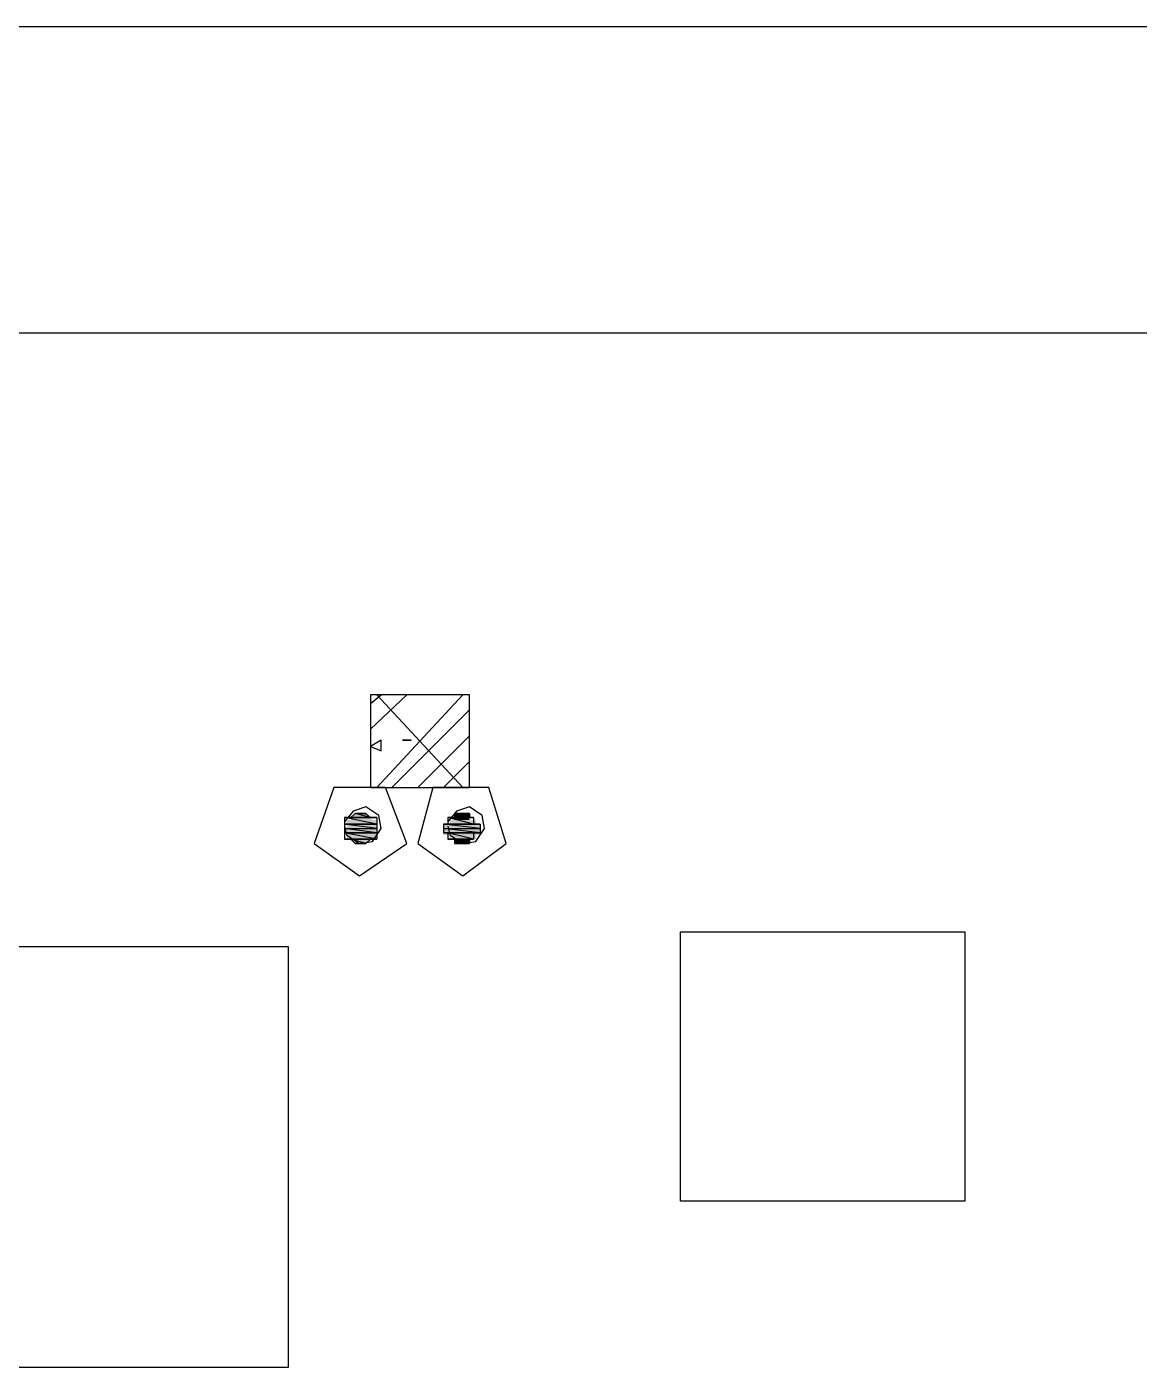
# Model space of a CAD drawing. Header units: millimetres. Extents: x 5 to 415, y 48 to 251.
# Drawn here: x 298.97 to 308.08, y 81.92 to 92.89 of the extents above; entities that cross this region are included whole.
import ezdxf

# ---------------------------------------------------------------- set-up
doc = ezdxf.new("R2010")
doc.units = ezdxf.units.MM
doc.layers.add('H', color=7, linetype='Continuous')
doc.layers.add('P', color=7, linetype='Continuous')

msp = doc.modelspace()

# ---------------------------------------------------------------- hatches: boundary and pattern name
at = {"layer": 'H', "linetype": 'Continuous'}
for points in [[(301.59, 86.36), (301.59, 86.395), (301.837, 86.395), (301.837, 86.36), (301.59, 86.36)], [(301.59, 86.325), (301.59, 86.36), (301.837, 86.36), (301.837, 86.325), (301.59, 86.325)], [(301.625, 86.395), (301.66, 86.448), (301.748, 86.448), (301.801, 86.395), (301.625, 86.395)], [(302.383, 86.325), (302.383, 86.36), (302.683, 86.36), (302.683, 86.325), (302.383, 86.325)], [(302.436, 86.36), (302.436, 86.395), (302.648, 86.395), (302.648, 86.36), (302.436, 86.36)], [(302.472, 86.395), (302.472, 86.448), (302.595, 86.448), (302.595, 86.395), (302.472, 86.395)], [(301.59, 86.272), (301.59, 86.325), (301.837, 86.325), (301.837, 86.272), (301.59, 86.272)], [(301.59, 86.237), (301.59, 86.272), (301.837, 86.272), (301.837, 86.237), (301.59, 86.237)], [(301.66, 86.201), (301.625, 86.237), (301.801, 86.237), (301.748, 86.201), (301.66, 86.201)], [(302.383, 86.272), (302.383, 86.325), (302.683, 86.325), (302.683, 86.272), (302.383, 86.272)], [(302.436, 86.237), (302.436, 86.272), (302.648, 86.272), (302.648, 86.237), (302.436, 86.237)], [(302.472, 86.201), (302.472, 86.237), (302.595, 86.237), (302.595, 86.201), (302.472, 86.201)]]:
    msp.add_hatch(color=256, dxfattribs=at).paths.add_polyline_path(points)

# ---------------------------------------------------------------- linework, layer by layer
at = {"layer": 'P'}
for points in [[(347.345, 92.886), (281.04, 92.886)], [(347.345, 92.886), (281.04, 92.886)], [(347.345, 92.886), (281.04, 92.886)], [(281.04, 90.382), (347.345, 90.382)], [(281.04, 90.382), (347.345, 90.382)], [(281.04, 90.382), (347.345, 90.382)], [(301.784, 87.348), (301.872, 87.418)], [(301.784, 87.136), (302.084, 87.418)], [(302.595, 87.418), (301.784, 87.418)], [(301.784, 87.418), (301.784, 86.66)], [(301.837, 87.418), (302.542, 86.66)], [(302.542, 87.418), (301.837, 86.66)], [(302.595, 86.66), (302.595, 87.418)], [(301.96, 86.66), (302.595, 87.295)], [(301.872, 87.048), (301.784, 86.995)], [(301.872, 86.96), (301.872, 87.048)], [(302.119, 87.048), (302.048, 87.048)], [(302.048, 87.048), (302.119, 87.048)], [(302.172, 86.66), (302.595, 87.083)], [(301.784, 86.995), (301.872, 86.96)], [(302.383, 86.66), (302.595, 86.872)], [(301.484, 86.66), (301.325, 86.201)], [(301.907, 86.66), (301.484, 86.66)], [(301.784, 86.66), (302.595, 86.66)], [(302.084, 86.201), (301.907, 86.66)], [(302.295, 86.66), (302.172, 86.201)], [(302.754, 86.66), (302.295, 86.66)], [(302.895, 86.201), (302.754, 86.66)], [(301.643, 86.466), (301.572, 86.378)], [(301.748, 86.501), (301.643, 86.466)], [(301.854, 86.431), (301.748, 86.501)], [(302.489, 86.466), (302.419, 86.378)], [(302.595, 86.501), (302.489, 86.466)], [(302.701, 86.431), (302.595, 86.501)], [(301.837, 86.36), (301.572, 86.413)], [(301.572, 86.413), (301.572, 86.36)], [(301.837, 86.36), (301.572, 86.413)], [(301.572, 86.413), (301.837, 86.413)], [(301.572, 86.413), (301.837, 86.413)], [(301.625, 86.413), (301.572, 86.413)], [(301.837, 86.325), (301.572, 86.36)], [(301.572, 86.36), (301.572, 86.325)], [(301.837, 86.325), (301.572, 86.36)], [(301.572, 86.36), (301.837, 86.36)], [(301.572, 86.36), (301.837, 86.36)], [(301.837, 86.36), (301.572, 86.36)], [(301.572, 86.36), (301.572, 86.36)], [(301.837, 86.36), (301.572, 86.36)], [(301.572, 86.36), (301.572, 86.36)], [(301.572, 86.36), (301.837, 86.36)], [(301.572, 86.36), (301.837, 86.36)], [(301.572, 86.342), (301.59, 86.272)], [(301.66, 86.448), (301.625, 86.413)], [(301.837, 86.413), (301.625, 86.413)], [(301.837, 86.413), (301.625, 86.413)], [(301.625, 86.413), (301.784, 86.413)], [(301.625, 86.413), (301.784, 86.413)], [(301.784, 86.413), (301.625, 86.413)], [(301.625, 86.413), (301.625, 86.413)], [(301.784, 86.413), (301.625, 86.413)], [(301.625, 86.413), (301.625, 86.413)], [(301.625, 86.413), (301.784, 86.413)], [(301.625, 86.413), (301.784, 86.413)], [(301.784, 86.413), (301.66, 86.448)], [(301.784, 86.413), (301.66, 86.448)], [(301.66, 86.448), (301.748, 86.448)], [(301.66, 86.448), (301.748, 86.448)], [(301.748, 86.448), (301.66, 86.448)], [(301.66, 86.448), (301.66, 86.448)], [(301.748, 86.448), (301.66, 86.448)], [(301.66, 86.448), (301.66, 86.448)], [(301.66, 86.448), (301.748, 86.448)], [(301.696, 86.448), (301.66, 86.448)], [(301.66, 86.448), (301.696, 86.448)], [(301.696, 86.448), (301.748, 86.448)], [(301.748, 86.448), (301.696, 86.448)], [(301.748, 86.448), (301.784, 86.413)], [(301.784, 86.413), (301.837, 86.413)], [(301.837, 86.413), (301.837, 86.36)], [(301.837, 86.36), (301.837, 86.325)], [(301.872, 86.325), (301.854, 86.431)], [(302.683, 86.325), (302.383, 86.36)], [(302.383, 86.36), (302.383, 86.325)], [(302.683, 86.325), (302.383, 86.36)], [(302.383, 86.36), (302.683, 86.36)], [(302.383, 86.36), (302.683, 86.36)], [(302.419, 86.36), (302.383, 86.36)], [(302.63, 86.36), (302.419, 86.413)], [(302.419, 86.413), (302.419, 86.36)], [(302.63, 86.36), (302.419, 86.413)], [(302.419, 86.413), (302.63, 86.413)], [(302.419, 86.413), (302.63, 86.413)], [(302.63, 86.413), (302.419, 86.413)], [(302.419, 86.413), (302.419, 86.413)], [(302.63, 86.413), (302.419, 86.413)], [(302.419, 86.413), (302.419, 86.413)], [(302.419, 86.413), (302.63, 86.413)], [(302.419, 86.413), (302.63, 86.413)], [(302.472, 86.413), (302.419, 86.413)], [(302.683, 86.36), (302.419, 86.36)], [(302.683, 86.36), (302.419, 86.36)], [(302.419, 86.36), (302.63, 86.36)], [(302.419, 86.36), (302.63, 86.36)], [(302.419, 86.342), (302.436, 86.272)], [(302.595, 86.413), (302.472, 86.448)], [(302.472, 86.448), (302.472, 86.413)], [(302.595, 86.413), (302.472, 86.448)], [(302.472, 86.448), (302.595, 86.448)], [(302.472, 86.448), (302.595, 86.448)], [(302.507, 86.448), (302.472, 86.448)], [(302.63, 86.413), (302.472, 86.413)], [(302.63, 86.413), (302.472, 86.413)], [(302.472, 86.413), (302.595, 86.413)], [(302.472, 86.413), (302.595, 86.413)], [(302.595, 86.448), (302.507, 86.448)], [(302.595, 86.448), (302.507, 86.448)], [(302.507, 86.448), (302.542, 86.448)], [(302.507, 86.448), (302.507, 86.448)], [(302.507, 86.448), (302.507, 86.448)], [(302.542, 86.448), (302.507, 86.448)], [(302.507, 86.448), (302.542, 86.448)], [(302.542, 86.448), (302.595, 86.448)], [(302.595, 86.448), (302.595, 86.413)], [(302.595, 86.413), (302.63, 86.413)], [(302.63, 86.413), (302.63, 86.36)], [(302.63, 86.36), (302.683, 86.36)], [(302.683, 86.36), (302.683, 86.325)], [(302.719, 86.325), (302.701, 86.431)], [(301.837, 86.289), (301.572, 86.325)], [(301.572, 86.325), (301.572, 86.289)], [(301.837, 86.289), (301.572, 86.325)], [(301.572, 86.325), (301.837, 86.325)], [(301.572, 86.325), (301.837, 86.325)], [(301.837, 86.237), (301.572, 86.289)], [(301.572, 86.289), (301.572, 86.237)], [(301.837, 86.237), (301.572, 86.289)], [(301.572, 86.289), (301.837, 86.289)], [(301.572, 86.289), (301.837, 86.289)], [(301.837, 86.289), (301.572, 86.289)], [(301.572, 86.289), (301.572, 86.289)], [(301.837, 86.289), (301.572, 86.289)], [(301.572, 86.289), (301.572, 86.289)], [(301.572, 86.289), (301.837, 86.289)], [(301.572, 86.289), (301.837, 86.289)], [(301.784, 86.237), (301.572, 86.237)], [(301.572, 86.237), (301.625, 86.237)], [(301.784, 86.237), (301.572, 86.237)], [(301.572, 86.237), (301.837, 86.237)], [(301.572, 86.237), (301.837, 86.237)], [(301.59, 86.272), (301.696, 86.201)], [(301.748, 86.201), (301.625, 86.237)], [(301.625, 86.237), (301.66, 86.201)], [(301.748, 86.201), (301.625, 86.237)], [(301.625, 86.237), (301.784, 86.237)], [(301.625, 86.237), (301.784, 86.237)], [(301.784, 86.237), (301.625, 86.237)], [(301.625, 86.237), (301.625, 86.237)], [(301.784, 86.237), (301.625, 86.237)], [(301.625, 86.237), (301.625, 86.237)], [(301.625, 86.237), (301.784, 86.237)], [(301.625, 86.237), (301.784, 86.237)], [(301.784, 86.237), (301.748, 86.201)], [(301.837, 86.237), (301.784, 86.237)], [(301.801, 86.219), (301.872, 86.325)], [(301.837, 86.325), (301.837, 86.289)], [(301.837, 86.289), (301.837, 86.237)], [(302.683, 86.289), (302.383, 86.325)], [(302.383, 86.325), (302.383, 86.289)], [(302.683, 86.289), (302.383, 86.325)], [(302.383, 86.325), (302.683, 86.325)], [(302.383, 86.325), (302.683, 86.325)], [(302.63, 86.289), (302.383, 86.289)], [(302.383, 86.289), (302.419, 86.289)], [(302.63, 86.289), (302.383, 86.289)], [(302.383, 86.289), (302.683, 86.289)], [(302.383, 86.289), (302.683, 86.289)], [(302.63, 86.237), (302.419, 86.289)], [(302.419, 86.289), (302.419, 86.237)], [(302.63, 86.237), (302.419, 86.289)], [(302.419, 86.289), (302.63, 86.289)], [(302.419, 86.289), (302.63, 86.289)], [(302.595, 86.237), (302.419, 86.237)], [(302.419, 86.237), (302.472, 86.237)], [(302.595, 86.237), (302.419, 86.237)], [(302.419, 86.237), (302.63, 86.237)], [(302.419, 86.237), (302.63, 86.237)], [(302.63, 86.237), (302.419, 86.237)], [(302.419, 86.237), (302.419, 86.237)], [(302.63, 86.237), (302.419, 86.237)], [(302.419, 86.237), (302.419, 86.237)], [(302.419, 86.237), (302.63, 86.237)], [(302.419, 86.237), (302.63, 86.237)], [(302.436, 86.272), (302.542, 86.201)], [(302.595, 86.201), (302.472, 86.237)], [(302.472, 86.237), (302.472, 86.201)], [(302.595, 86.201), (302.472, 86.237)], [(302.472, 86.237), (302.595, 86.237)], [(302.472, 86.237), (302.595, 86.237)], [(302.595, 86.237), (302.595, 86.201)], [(302.63, 86.237), (302.595, 86.237)], [(302.63, 86.289), (302.63, 86.237)], [(302.683, 86.289), (302.63, 86.289)], [(302.648, 86.219), (302.719, 86.325)], [(302.683, 86.325), (302.683, 86.289)], [(301.325, 86.201), (301.696, 85.937)], [(301.66, 86.201), (301.66, 86.201)], [(301.66, 86.201), (301.66, 86.201)], [(301.66, 86.201), (301.748, 86.201)], [(301.748, 86.201), (301.66, 86.201)], [(301.66, 86.201), (301.66, 86.201)], [(301.748, 86.201), (301.66, 86.201)], [(301.66, 86.201), (301.66, 86.201)], [(301.66, 86.201), (301.748, 86.201)], [(301.66, 86.201), (301.748, 86.201)], [(301.696, 86.201), (301.801, 86.219)], [(301.696, 85.937), (302.084, 86.201)], [(301.696, 86.201), (301.748, 86.201)], [(301.748, 86.201), (301.696, 86.201)], [(302.172, 86.201), (302.542, 85.937)], [(302.507, 86.201), (302.472, 86.201)], [(302.472, 86.201), (302.507, 86.201)], [(302.542, 86.201), (302.472, 86.201)], [(302.472, 86.201), (302.595, 86.201)], [(302.472, 86.201), (302.595, 86.201)], [(302.542, 86.201), (302.507, 86.201)], [(302.507, 86.201), (302.542, 86.201)], [(302.507, 86.201), (302.542, 86.201)], [(302.542, 86.201), (302.507, 86.201)], [(302.542, 86.201), (302.648, 86.219)], [(302.542, 85.937), (302.895, 86.201)], [(302.595, 86.201), (302.542, 86.201)], [(304.324, 85.478), (306.652, 85.478)], [(304.324, 83.273), (304.324, 85.478)], [(306.652, 85.478), (306.652, 83.273)], [(301.113, 85.355), (294.164, 85.355)], [(301.113, 81.915), (301.113, 85.355)], [(306.652, 83.273), (304.324, 83.273)], [(280.282, 81.915), (301.113, 81.915)]]:
    msp.add_lwpolyline(points, dxfattribs=at)

doc.saveas('drawing.dxf')
